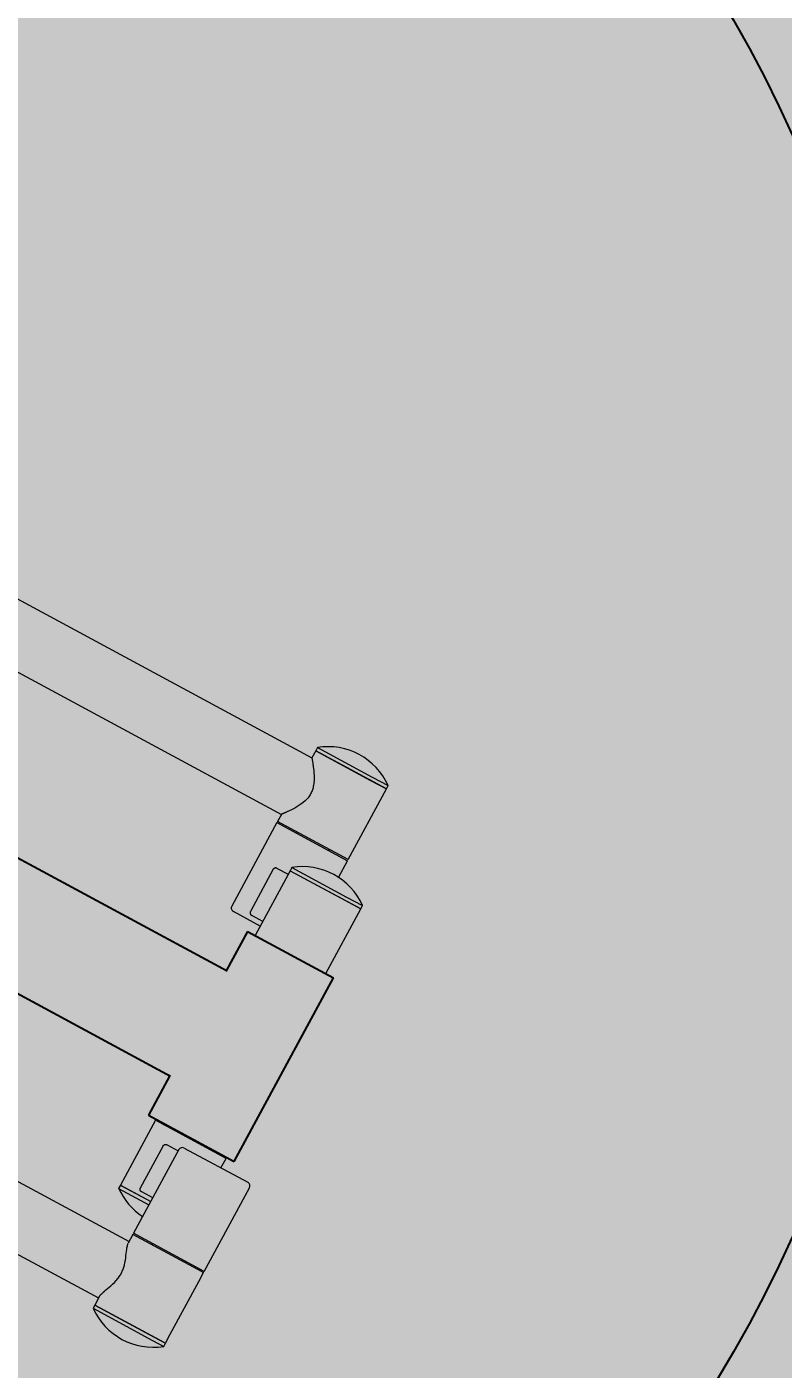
# Model space of a CAD drawing. Header units: millimetres. Extents: x 460 to 723, y 360 to 962.
# Drawn here: x 585.799 to 586.652, y 570.209 to 571.724 of the extents above; entities that cross this region are included whole.
import ezdxf
from ezdxf.lldxf.tags import DXFTag

# ---------------------------------------------------------------- set-up
doc = ezdxf.new("R2010")
doc.units = ezdxf.units.MM
doc.layers.get('0').update_dxf_attribs({"true_color": 0xc2ced6})
for name, color, linetype in [('Default', 7, 'Continuous'), ('DV1_Predeterminado', 7, 'Continuous'), ('G-ACOTADO LOTES', 251, 'Continuous')]:
    doc.layers.add(name, color=color, linetype=linetype)
doc.layers.add('Menorca-Parques-A-Bruñas', color=252, linetype='Continuous', lineweight=5)
doc.styles.add('01COTAS', font='romans.shx')
tags = doc.linetypes.add('DOT2', pattern=[3.175, 0, -3.175]).pattern_tags.tags
tags[6:7] = [DXFTag(74, 4), DXFTag(75, 0), DXFTag(340, '0'), DXFTag(46, 0.0), DXFTag(50, 0.0), DXFTag(44, 0.0), DXFTag(45, 0.0)]
tags[4:5] = [DXFTag(74, 4), DXFTag(75, 0), DXFTag(340, '0'), DXFTag(46, 0.0), DXFTag(50, 0.0), DXFTag(44, 0.0), DXFTag(45, 0.0)]
doc.dimstyles.new('DIM-50-PLANTA', dxfattribs={"dimscale": 0.05, "dimtxt": 2, "dimasz": 2, "dimexe": 2, "dimexo": 2, "dimgap": 1, "dimtad": 1, "dimzin": 4, "dimdsep": 46, "dimtxsty": '01COTAS', "dimblk": 'ARCHTICK', "dimcen": 25, "dimclrd": 256, "dimclre": 256, "dimclrt": 2, "dimadec": 0, "dimazin": 3, "dimtfac": 1, "dimtmove": 2, "dimatfit": 3, "dimfxl": 2, "dimtolj": 1, "dimtzin": 0, "dimarcsym": 0})

# ---------------------------------------------------------------- blocks, each defined once
blk = doc.blocks.new('SE')
at = {"color": 252, "lineweight": 0}
for p, q in [((125.453, 102.867), (126.615, 102.867)), ((125.453, 102.867), (125.453, 102.797)), ((126.615, 102.867), (126.953, 102.867)), ((126.953, 102.797), (126.953, 102.867)), ((118.828, 102.647), (125.453, 102.647)), ((125.453, 102.797), (125.453, 102.647)), ((126.953, 102.797), (125.453, 102.797)), ((125.453, 102.797), (126.615, 102.797)), ((126.615, 102.797), (126.953, 102.797)), ((126.953, 101.297), (126.953, 102.797)), ((118.828, 101.447), (125.453, 101.447)), ((125.453, 101.447), (125.453, 101.297)), ((126.953, 101.297), (125.453, 101.297)), ((125.453, 101.272), (126.953, 101.272)), ((125.453, 101.272), (125.453, 99.497)), ((125.853, 101.297), (125.853, 101.272)), ((126.553, 101.272), (126.553, 101.297)), ((126.953, 100.918), (126.953, 101.272)), ((126.097, 100.667), (127.26, 100.667)), ((126.097, 100.667), (126.097, 100.597)), ((127.26, 100.667), (127.597, 100.667)), ((127.597, 100.597), (127.597, 100.667)), ((125.807, 100.472), (125.807, 99.572)), ((125.864, 100.522), (126.097, 100.522)), ((126.097, 100.597), (126.109, 100.597)), ((126.097, 100.597), (126.097, 99.222)), ((126.097, 100.597), (127.26, 100.597)), ((127.597, 100.597), (126.109, 100.597)), ((127.26, 100.597), (127.597, 100.597)), ((127.597, 99.222), (127.597, 100.597)), ((126.097, 99.422), (125.528, 99.422)), ((126.097, 99.522), (125.864, 99.522)), ((127.597, 95.297), (126.097, 95.297)), ((126.097, 95.297), (126.097, 93.922)), ((126.817, 95.097), (128.167, 95.097)), ((127.597, 95.097), (127.597, 95.297)), ((126.452, 94.947), (126.452, 94.047)), ((126.509, 94.997), (126.742, 94.997)), ((126.742, 95.022), (126.742, 93.247)), ((128.242, 93.247), (128.242, 95.022)), ((126.097, 93.922), (126.742, 93.922)), ((126.097, 93.922), (126.097, 93.852)), ((126.109, 93.922), (126.097, 93.922)), ((126.097, 93.852), (126.742, 93.852)), ((126.109, 93.922), (126.742, 93.922)), ((126.742, 93.997), (126.509, 93.997)), ((128.242, 93.247), (126.742, 93.247)), ((128.214, 93.222), (126.742, 93.222)), ((126.742, 93.222), (126.742, 93.034)), ((127.142, 93.247), (127.142, 93.222)), ((127.842, 93.222), (127.842, 93.247)), ((128.214, 93.222), (128.242, 93.222)), ((128.242, 93.034), (128.242, 93.222)), ((120.192, 93.072), (126.742, 93.072)), ((128.242, 91.911), (128.242, 93.034)), ((120.192, 91.872), (126.742, 91.872)), ((126.742, 91.911), (126.742, 91.722)), ((128.242, 91.722), (128.242, 91.911)), ((126.742, 91.722), (128.003, 91.722)), ((126.742, 91.722), (126.742, 91.652)), ((128.214, 91.722), (126.742, 91.722)), ((126.742, 91.652), (128.003, 91.652)), ((128.003, 91.722), (128.242, 91.722)), ((128.003, 91.652), (128.242, 91.652)), ((128.214, 91.722), (128.242, 91.722)), ((128.242, 91.652), (128.242, 91.722))]:
    blk.add_line(p, q, dxfattribs=at)
at = {"color": 12}
for p, q in [((125.935, 99.222), (127.76, 99.222)), ((125.935, 99.222), (125.935, 98.397)), ((127.76, 95.322), (127.76, 99.222)), ((125.955, 98.385), (113.519, 98.385)), ((113.517, 96.16), (125.955, 96.16)), ((125.935, 96.149), (125.935, 95.322)), ((125.935, 95.322), (127.76, 95.322))]:
    blk.add_line(p, q, dxfattribs=at)
at = {"color": 252, "lineweight": 0}
for centre, radius, start, end in [((126.203, 101.892), 1.23, 52.4439, 127.5561), ((126.847, 99.692), 1.23, 52.4439, 127.5561), ((125.528, 99.497), 0.075, 180, 270), ((126.26, 95.322), 0.025, 270, 0), ((126.817, 95.022), 0.075, 90, 180), ((127.435, 95.322), 0.025, 180, 270), ((128.167, 95.022), 0.075, 0, 90), ((126.847, 94.828), 1.23, 232.4439, 265.0942), ((127.492, 92.628), 1.23, 232.4439, 307.5561)]:
    blk.add_arc(centre, radius, start, end, dxfattribs=at)
for points, knots in [([(125.453, 102.647), (125.453, 102.647), (125.454, 102.646), (125.462, 102.636), (125.473, 102.622), (125.489, 102.602), (125.508, 102.577), (125.53, 102.548), (125.573, 102.489), (125.645, 102.384), (125.717, 102.246), (125.749, 102.127), (125.756, 102.042), (125.747, 101.957), (125.713, 101.839), (125.64, 101.702), (125.572, 101.604), (125.535, 101.554), (125.522, 101.537), (125.51, 101.521), (125.499, 101.506), (125.489, 101.493), (125.479, 101.481), (125.472, 101.471), (125.465, 101.462), (125.459, 101.456), (125.456, 101.451), (125.453, 101.448), (125.453, 101.448), (125.453, 101.447)], [0, 0, 0, 0, 0.03024, 0.060415, 0.090594, 0.120794, 0.150989, 0.181164, 0.211338, 0.314744, 0.418044, 0.460389, 0.502704, 0.545022, 0.587366, 0.690887, 0.794492, 0.811607, 0.828723, 0.84584, 0.86296, 0.880087, 0.897218, 0.914345, 0.931466, 0.948582, 0.9657, 0.982833, 1, 1, 1, 1]), ([(125.864, 100.522), (125.857, 100.522), (125.85, 100.521), (125.841, 100.518), (125.838, 100.517), (125.832, 100.514), (125.829, 100.512), (125.824, 100.508), (125.821, 100.505), (125.817, 100.5), (125.815, 100.497), (125.811, 100.491), (125.81, 100.487), (125.808, 100.48), (125.807, 100.476), (125.807, 100.472)], [0, 0, 0, 0, 0.25, 0.25, 0.375, 0.375, 0.5, 0.5, 0.625, 0.625, 0.75, 0.75, 0.875, 0.875, 1, 1, 1, 1]), ([(125.807, 99.572), (125.807, 99.569), (125.808, 99.565), (125.81, 99.558), (125.811, 99.554), (125.816, 99.545), (125.821, 99.539), (125.832, 99.531), (125.838, 99.528), (125.85, 99.523), (125.857, 99.522), (125.864, 99.522)], [0, 0, 0, 0, 0.125, 0.125, 0.25, 0.25, 0.5, 0.5, 0.75, 0.75, 1, 1, 1, 1]), ([(126.452, 94.947), (126.452, 94.949), (126.452, 94.953), (126.453, 94.958), (126.455, 94.962), (126.457, 94.967), (126.459, 94.971), (126.462, 94.975), (126.464, 94.978), (126.467, 94.982), (126.471, 94.984), (126.474, 94.987), (126.477, 94.989), (126.481, 94.991), (126.485, 94.993), (126.489, 94.994), (126.492, 94.995), (126.496, 94.996), (126.5, 94.997), (126.504, 94.997), (126.507, 94.997), (126.509, 94.997)], [0, 0, 0, 0, 0.05694, 0.113302, 0.169551, 0.225919, 0.282441, 0.338998, 0.389886, 0.440735, 0.491598, 0.542459, 0.593284, 0.644101, 0.694936, 0.7458, 0.796687, 0.84758, 0.898453, 0.949273, 1, 1, 1, 1]), ([(126.509, 93.997), (126.506, 93.997), (126.501, 93.998), (126.494, 93.999), (126.487, 94.001), (126.48, 94.004), (126.475, 94.007), (126.471, 94.01), (126.469, 94.012), (126.467, 94.014), (126.465, 94.016), (126.463, 94.018), (126.462, 94.02), (126.46, 94.022), (126.458, 94.025), (126.457, 94.027), (126.456, 94.03), (126.455, 94.033), (126.454, 94.035), (126.453, 94.038), (126.453, 94.041), (126.452, 94.044), (126.452, 94.046), (126.452, 94.047)], [0, 0, 0, 0, 0.092436, 0.185075, 0.277724, 0.370288, 0.462818, 0.496353, 0.529892, 0.563426, 0.596953, 0.630488, 0.664056, 0.697676, 0.731308, 0.764912, 0.798463, 0.831955, 0.865403, 0.898849, 0.932359, 0.966033, 1, 1, 1, 1]), ([(126.742, 91.909), (126.742, 91.91), (126.742, 91.916), (126.743, 91.926), (126.746, 91.939), (126.749, 91.954), (126.754, 91.969), (126.759, 91.986), (126.776, 92.037), (126.817, 92.136), (126.869, 92.274), (126.892, 92.393), (126.898, 92.478), (126.891, 92.562), (126.865, 92.681), (126.813, 92.818), (126.77, 92.923), (126.751, 92.984), (126.744, 93.013), (126.742, 93.029), (126.742, 93.036)], [0, 0, 0, 0, 0.009354, 0.030026, 0.05069, 0.071345, 0.091995, 0.112645, 0.133294, 0.264681, 0.395938, 0.44974, 0.50351, 0.557285, 0.611086, 0.742624, 0.874263, 0.917743, 0.961227, 1, 1, 1, 1])]:
    blk.add_open_spline(points, degree=3, knots=knots, dxfattribs=at)
at = {"color": 12}
blk.add_open_spline([(125.916, 96.163), (125.916, 96.163), (125.925, 96.162), (125.934, 96.138), (125.936, 96.142), (125.936, 96.143)], degree=3, knots=[0, 0, 0, 0, 0.25593, 0.849653, 1, 1, 1, 1], dxfattribs=at)
at = {"layer": 'DV1_Predeterminado', "color": 7, "linetype": 'DOT2', "lineweight": 25}
blk.add_circle((112.66, 97.272), 25, dxfattribs=at)
blk = doc.blocks.new('_ArchTick')
at = {"color": 0, "linetype": 'ByBlock', "const_width": 0.15}
blk.add_lwpolyline([(-0.5, -0.5), (0.5, 0.5)], dxfattribs=at)
blk = doc.blocks.new('*D283')
at = {"layer": 'Defpoints', "color": 0, "transparency": 16777216}
for p in [(599.717, 584.2951), (599.9993, 584.1338), (581.3643, 552.1676)]:
    blk.add_point(p, dxfattribs=at)
at = {"layer": 'Menorca-Parques-A-Bruñas', "lineweight": -2, "transparency": 16777216}
for p, q in [((581.6467, 552.0063), (599.9993, 584.1338)), ((599.9954, 584.136), (600.0862, 584.0842)), ((581.6427, 552.0085), (581.7335, 551.9567))]:
    blk.add_line(p, q, dxfattribs=at)
at = {"layer": 'Menorca-Parques-A-Bruñas', "lineweight": -2, "transparency": 16777216, "xscale": 0.1, "yscale": 0.1, "zscale": 0.1}
for p, rotation in [((599.9993, 584.1338), 60.26305922463302), ((581.6467, 552.0063), 240.263059224633)]:
    blk.add_blockref('_ArchTick', p, dxfattribs=dict(at, rotation=rotation))
at = {"layer": 'Menorca-Parques-A-Bruñas', "color": 2, "transparency": 16777216, "insert": (590.7362, 568.1197), "char_height": 0.1, "attachment_point": 5, "rotation": 60.2631, "style": '01COTAS'}
blk.add_mtext('\\A1;37.00', dxfattribs=at)
blk = doc.blocks.new('*D248')
at = {"layer": 'Defpoints', "color": 0, "linetype": 'Continuous', "transparency": 16777216}
for p in [(589.0834, 572.2015), (589.5193, 571.9525), (582.8708, 560.3138)]:
    blk.add_point(p, dxfattribs=at)
at = {"layer": 'Menorca-Parques-A-Bruñas', "linetype": 'Continuous', "lineweight": -2, "transparency": 16777216}
for p, q in [((589.0873, 572.1992), (588.9966, 572.2511)), ((582.4349, 560.5628), (589.0834, 572.2015)), ((582.4388, 560.5606), (582.3481, 560.6124))]:
    blk.add_line(p, q, dxfattribs=at)
at = {"layer": 'Menorca-Parques-A-Bruñas', "linetype": 'Continuous', "lineweight": -2, "transparency": 16777216, "xscale": 0.1, "yscale": 0.1, "zscale": 0.1}
for p, rotation in [((589.0834, 572.2015), 60.26305923390061), ((582.4349, 560.5628), 240.2630592339005)]:
    blk.add_blockref('_ArchTick', p, dxfattribs=dict(at, rotation=rotation))
at = {"layer": 'Menorca-Parques-A-Bruñas', "color": 2, "linetype": 'Continuous', "transparency": 16777216, "insert": (585.6723, 566.4317), "char_height": 0.1, "attachment_point": 5, "rotation": 60.2631, "style": '01COTAS'}
blk.add_mtext('\\A1;13.40', dxfattribs=at)

msp = doc.modelspace()

# ---------------------------------------------------------------- hatches: boundary and pattern name
at = {"layer": 'G-ACOTADO LOTES'}
h = msp.add_hatch(color=45, dxfattribs=at)
h.dxf.hatch_style = 1
h.paths.add_polyline_path([(582.0184, 576.2373), (582.165, 560.3427), (582.8708, 560.3138), (589.5193, 571.9525)])

# ---------------------------------------------------------------- block references
at = {"layer": 'Default', "xscale": 0.06036820778940916, "yscale": 0.06036820778940916, "zscale": 0.06036820778940916, "rotation": 331.647215565305}
msp.add_blockref('SE', (576.5126, 569.042, 2.0973), dxfattribs=at)

# ---------------------------------------------------------------- dimensions: what is measured, and where the dimension line sits
at = {"layer": 'Menorca-Parques-A-Bruñas'}
dim = msp.add_aligned_dim(p1=(581.3643, 552.1676, 2.0973), p2=(599.717, 584.2951, 2.0973), distance=-0.3252, dimstyle='DIM-50-PLANTA', override={"dimfxl": 0.09, "dimfxlon": 1}, dxfattribs=at)
dim.commit()
dim.dimension.update_dxf_attribs({"geometry": '*D283', "text_midpoint": (590.7362, 568.1197, 2.0973)})
at = {"layer": 'Menorca-Parques-A-Bruñas', "linetype": 'Continuous'}
dim = msp.add_aligned_dim(p1=(582.8708, 560.3138, 2.0973), p2=(589.5193, 571.9525, 2.0973), distance=0.502, dimstyle='DIM-50-PLANTA', override={"dimfxl": 0.09, "dimfxlon": 1}, dxfattribs=at)
dim.commit()
dim.dimension.update_dxf_attribs({"geometry": '*D248', "text_midpoint": (585.6723, 566.4317, 2.0973)})

doc.saveas('drawing.dxf')
